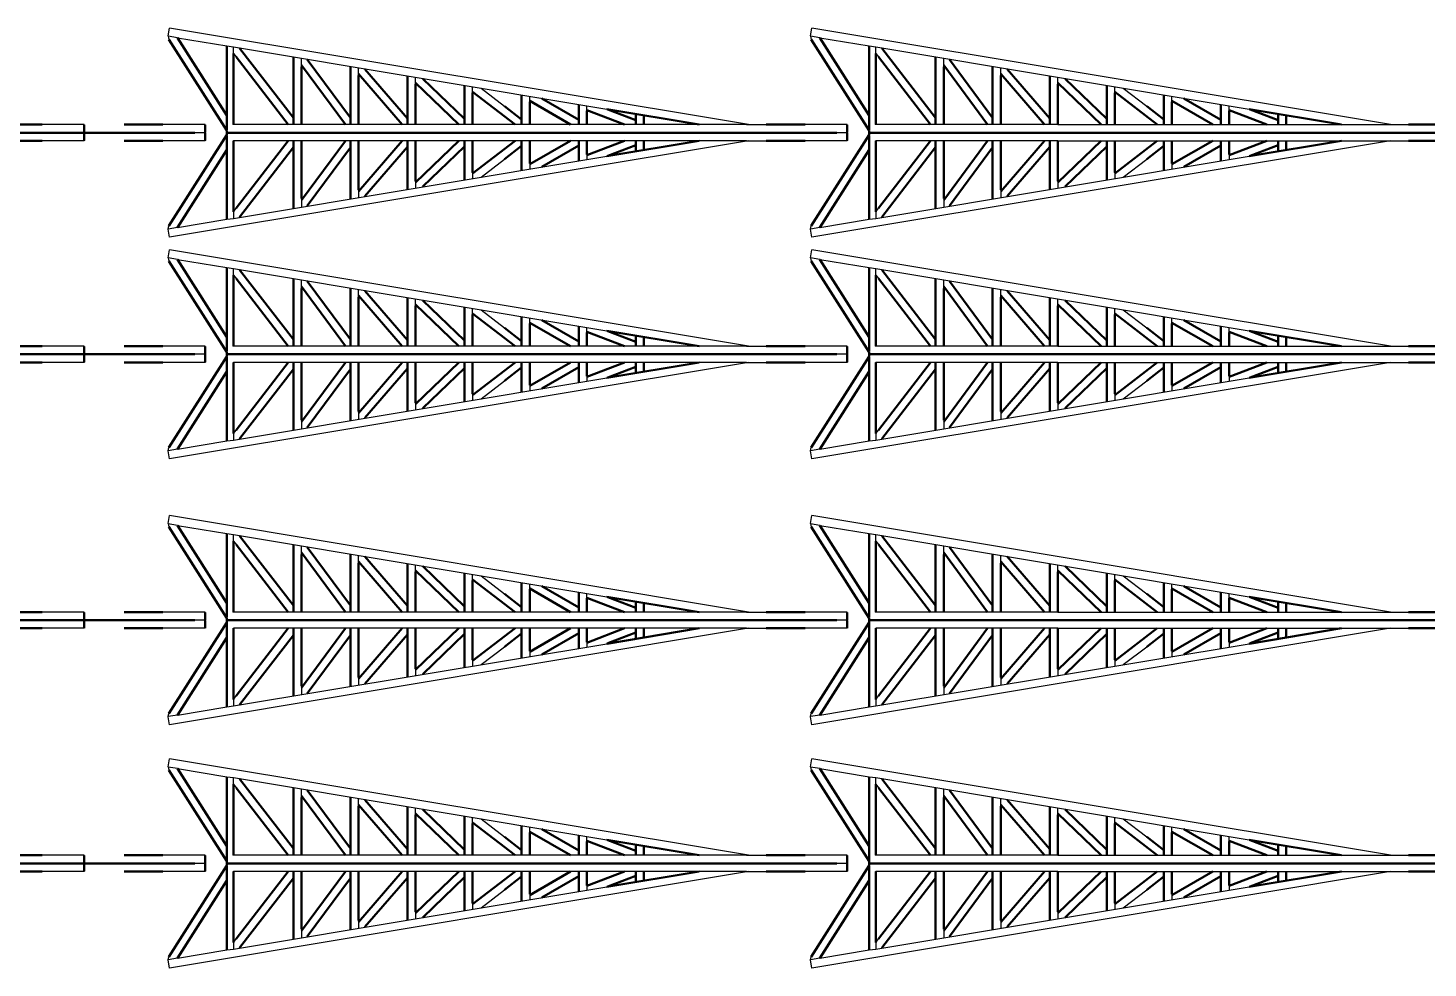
# Model space of a CAD drawing. Header units: centimetres. Extents: x 87 to 195, y 102 to 162.
# Drawn here: x 134.23 to 146.09, y 124.69 to 132.65 of the extents above; entities that cross this region are included whole.
import ezdxf

# ---------------------------------------------------------------- set-up
doc = ezdxf.new("R2010")
doc.units = ezdxf.units.CM

msp = doc.modelspace()

# ---------------------------------------------------------------- linework, layer by layer
for p, q in [((135.418, 132.585), (135.429, 132.652)), ((140.333, 131.835), (135.429, 132.652)), ((140.859, 132.585), (140.871, 132.652)), ((145.775, 131.835), (140.871, 132.652)), ((135.418, 132.583), (135.418, 132.583)), ((135.418, 132.583), (135.424, 132.556)), ((135.497, 132.57), (135.418, 132.583)), ((135.497, 132.57), (135.914, 132.5)), ((135.914, 132.5), (135.971, 132.492)), ((140.86, 132.583), (140.86, 132.583)), ((140.86, 132.583), (140.866, 132.556)), ((140.939, 132.57), (140.86, 132.583)), ((140.939, 132.57), (141.356, 132.5)), ((141.356, 132.5), (141.413, 132.492)), ((135.971, 132.437), (135.971, 132.492)), ((135.971, 132.492), (139.134, 131.965)), ((135.971, 132.437), (135.994, 132.407)), ((136.021, 132.484), (136.023, 132.482)), ((136.478, 132.406), (136.478, 132.408)), ((136.546, 132.323), (136.546, 132.397)), ((136.595, 132.388), (136.596, 132.386)), ((141.413, 132.437), (141.413, 132.492)), ((141.413, 132.492), (144.576, 131.965)), ((141.413, 132.437), (141.436, 132.407)), ((141.463, 132.484), (141.465, 132.482)), ((141.919, 132.406), (141.919, 132.408)), ((141.988, 132.323), (141.988, 132.397)), ((142.036, 132.388), (142.038, 132.386)), ((136.961, 132.325), (136.961, 132.327)), ((137.03, 132.25), (137.03, 132.316)), ((137.083, 132.307), (137.085, 132.305)), ((142.403, 132.325), (142.403, 132.327)), ((142.471, 132.25), (142.471, 132.316)), ((142.524, 132.307), (142.526, 132.305)), ((137.445, 132.245), (137.445, 132.247)), ((137.513, 132.177), (137.513, 132.235)), ((137.573, 132.225), (137.575, 132.223)), ((137.928, 132.164), (137.928, 132.166)), ((137.997, 132.103), (137.997, 132.155)), ((138.069, 132.143), (138.267, 131.99)), ((142.886, 132.245), (142.886, 132.247)), ((142.955, 132.177), (142.955, 132.235)), ((143.015, 132.225), (143.017, 132.223)), ((143.37, 132.164), (143.37, 132.166)), ((143.439, 132.103), (143.439, 132.155)), ((143.51, 132.143), (143.709, 131.99)), ((138.412, 132.084), (138.412, 132.086)), ((138.481, 132.028), (138.481, 132.074)), ((138.577, 132.058), (138.582, 132.055)), ((143.854, 132.084), (143.854, 132.086)), ((143.922, 132.028), (143.922, 132.074)), ((144.019, 132.058), (144.023, 132.055)), ((138.896, 132.003), (138.896, 132.005)), ((138.964, 131.952), (138.964, 131.994)), ((139.134, 131.965), (139.143, 131.962)), ((144.337, 132.003), (144.337, 132.005)), ((144.406, 131.952), (144.406, 131.994)), ((144.576, 131.965), (144.585, 131.962)), ((134.707, 131.835), (134.35, 131.835)), ((134.707, 131.832), (134.707, 131.835)), ((135.73, 131.835), (135.373, 131.835)), ((135.73, 131.832), (135.73, 131.835)), ((135.914, 131.784), (135.914, 131.79)), ((135.971, 131.832), (135.971, 131.835)), ((137.388, 131.835), (135.971, 131.835)), ((137.4, 131.835), (137.388, 131.835)), ((140.316, 131.835), (137.4, 131.835)), ((137.513, 131.835), (137.511, 131.835)), ((140.316, 131.835), (140.485, 131.835)), ((141.171, 131.835), (140.814, 131.835)), ((141.171, 131.832), (141.171, 131.835)), ((141.356, 131.784), (141.356, 131.79)), ((141.413, 131.832), (141.413, 131.835)), ((142.83, 131.835), (141.413, 131.835)), ((142.841, 131.835), (142.83, 131.835)), ((142.952, 131.835), (142.841, 131.835)), ((142.955, 131.835), (142.952, 131.835)), ((142.955, 131.835), (145.758, 131.835)), ((145.758, 131.835), (145.927, 131.835)), ((134.707, 131.698), (134.35, 131.698)), ((134.707, 131.766), (134.619, 131.766)), ((134.707, 131.769), (134.707, 131.764)), ((134.707, 131.701), (134.707, 131.698)), ((135.73, 131.698), (135.373, 131.698)), ((140.333, 131.698), (135.429, 130.88)), ((135.73, 131.766), (135.642, 131.766)), ((135.73, 131.769), (135.73, 131.764)), ((135.73, 131.701), (135.73, 131.698)), ((135.914, 131.748), (135.914, 131.743)), ((135.971, 131.701), (135.971, 131.698)), ((137.388, 131.698), (135.971, 131.698)), ((137.4, 131.698), (137.388, 131.698)), ((140.316, 131.698), (137.4, 131.698)), ((137.513, 131.698), (137.511, 131.698)), ((140.316, 131.698), (140.485, 131.698)), ((141.171, 131.698), (140.814, 131.698)), ((145.775, 131.698), (140.871, 130.88)), ((141.171, 131.766), (141.083, 131.766)), ((141.171, 131.769), (141.171, 131.764)), ((141.171, 131.701), (141.171, 131.698)), ((141.356, 131.748), (141.356, 131.743)), ((141.413, 131.701), (141.413, 131.698)), ((142.83, 131.698), (141.413, 131.698)), ((142.841, 131.698), (142.83, 131.698)), ((142.952, 131.698), (142.841, 131.698)), ((142.955, 131.698), (142.952, 131.698)), ((142.955, 131.698), (145.758, 131.698)), ((145.758, 131.698), (145.927, 131.698)), ((135.971, 131.04), (139.134, 131.567)), ((138.964, 131.58), (138.964, 131.539)), ((139.134, 131.567), (139.143, 131.571)), ((141.413, 131.04), (144.576, 131.567)), ((144.406, 131.58), (144.406, 131.539)), ((144.576, 131.567), (144.585, 131.571)), ((137.997, 131.43), (137.997, 131.378)), ((138.069, 131.39), (138.267, 131.543)), ((138.412, 131.449), (138.412, 131.447)), ((138.481, 131.505), (138.481, 131.459)), ((138.577, 131.475), (138.582, 131.477)), ((138.896, 131.53), (138.896, 131.528)), ((143.439, 131.43), (143.439, 131.378)), ((143.51, 131.39), (143.709, 131.543)), ((143.854, 131.449), (143.854, 131.447)), ((143.922, 131.505), (143.922, 131.459)), ((144.019, 131.475), (144.023, 131.477)), ((144.337, 131.53), (144.337, 131.528)), ((137.513, 131.356), (137.513, 131.297)), ((137.573, 131.307), (137.575, 131.31)), ((137.928, 131.368), (137.928, 131.366)), ((142.955, 131.356), (142.955, 131.297)), ((143.015, 131.307), (143.017, 131.31)), ((143.37, 131.368), (143.37, 131.366)), ((136.546, 131.209), (136.546, 131.136)), ((136.961, 131.207), (136.961, 131.205)), ((137.03, 131.282), (137.03, 131.217)), ((137.083, 131.226), (137.085, 131.228)), ((137.445, 131.288), (137.445, 131.286)), ((141.988, 131.209), (141.988, 131.136)), ((142.403, 131.207), (142.403, 131.205)), ((142.471, 131.282), (142.471, 131.217)), ((142.524, 131.226), (142.526, 131.228)), ((142.886, 131.288), (142.886, 131.286)), ((135.971, 131.096), (135.994, 131.126)), ((135.971, 131.096), (135.971, 131.04)), ((136.478, 131.127), (136.478, 131.125)), ((136.595, 131.144), (136.596, 131.146)), ((141.413, 131.096), (141.436, 131.126)), ((141.413, 131.096), (141.413, 131.04)), ((141.919, 131.127), (141.919, 131.125)), ((142.036, 131.144), (142.038, 131.146)), ((135.418, 130.95), (135.424, 130.977)), ((135.497, 130.963), (135.418, 130.95)), ((135.497, 130.963), (135.914, 131.033)), ((135.914, 131.033), (135.971, 131.04)), ((136.021, 131.049), (136.023, 131.051)), ((140.86, 130.95), (140.866, 130.977)), ((140.939, 130.963), (140.86, 130.95)), ((140.939, 130.963), (141.356, 131.033)), ((141.356, 131.033), (141.413, 131.04)), ((141.463, 131.049), (141.465, 131.051)), ((135.418, 130.95), (135.418, 130.95)), ((135.429, 130.88), (135.418, 130.948)), ((140.871, 130.88), (140.859, 130.948)), ((140.86, 130.95), (140.86, 130.95)), ((135.418, 130.707), (135.429, 130.775)), ((140.333, 129.958), (135.429, 130.775)), ((140.859, 130.707), (140.871, 130.775)), ((145.775, 129.958), (140.871, 130.775)), ((135.418, 130.705), (135.418, 130.705)), ((135.418, 130.705), (135.424, 130.679)), ((135.497, 130.692), (135.418, 130.705)), ((135.497, 130.692), (135.914, 130.623)), ((135.914, 130.623), (135.971, 130.615)), ((135.971, 130.559), (135.971, 130.615)), ((135.971, 130.615), (139.134, 130.088)), ((136.021, 130.607), (136.023, 130.605)), ((140.86, 130.705), (140.86, 130.705)), ((140.86, 130.705), (140.866, 130.679)), ((140.939, 130.692), (140.86, 130.705)), ((140.939, 130.692), (141.356, 130.623)), ((141.356, 130.623), (141.413, 130.615)), ((141.413, 130.559), (141.413, 130.615)), ((141.413, 130.615), (144.576, 130.088)), ((141.463, 130.607), (141.465, 130.605)), ((135.971, 130.559), (135.994, 130.53)), ((136.478, 130.529), (136.478, 130.531)), ((136.546, 130.446), (136.546, 130.519)), ((136.595, 130.511), (136.596, 130.509)), ((141.413, 130.559), (141.436, 130.53)), ((141.919, 130.529), (141.919, 130.531)), ((141.988, 130.446), (141.988, 130.519)), ((142.036, 130.511), (142.038, 130.509)), ((136.961, 130.448), (136.961, 130.45)), ((137.03, 130.373), (137.03, 130.439)), ((137.083, 130.43), (137.085, 130.428)), ((137.445, 130.368), (137.445, 130.37)), ((142.403, 130.448), (142.403, 130.45)), ((142.471, 130.373), (142.471, 130.439)), ((142.524, 130.43), (142.526, 130.428)), ((142.886, 130.368), (142.886, 130.37)), ((137.513, 130.299), (137.513, 130.358)), ((137.573, 130.348), (137.575, 130.346)), ((137.928, 130.287), (137.928, 130.289)), ((137.997, 130.225), (137.997, 130.278)), ((138.069, 130.266), (138.267, 130.113)), ((142.955, 130.299), (142.955, 130.358)), ((143.015, 130.348), (143.017, 130.346)), ((143.37, 130.287), (143.37, 130.289)), ((143.439, 130.225), (143.439, 130.278)), ((143.51, 130.266), (143.709, 130.113)), ((138.412, 130.206), (138.412, 130.208)), ((138.481, 130.151), (138.481, 130.197)), ((138.577, 130.181), (138.582, 130.178)), ((138.896, 130.126), (138.896, 130.128)), ((143.854, 130.206), (143.854, 130.208)), ((143.922, 130.151), (143.922, 130.197)), ((144.019, 130.181), (144.023, 130.178)), ((144.337, 130.126), (144.337, 130.128)), ((138.964, 130.075), (138.964, 130.116)), ((139.134, 130.088), (139.143, 130.085)), ((144.406, 130.075), (144.406, 130.116)), ((144.576, 130.088), (144.585, 130.085)), ((134.707, 129.958), (134.35, 129.958)), ((134.707, 129.889), (134.619, 129.889)), ((134.707, 129.955), (134.707, 129.958)), ((134.707, 129.892), (134.707, 129.886)), ((135.73, 129.958), (135.373, 129.958)), ((135.73, 129.889), (135.642, 129.889)), ((135.73, 129.955), (135.73, 129.958)), ((135.73, 129.892), (135.73, 129.886)), ((135.914, 129.907), (135.914, 129.912)), ((135.971, 129.955), (135.971, 129.958)), ((137.388, 129.958), (135.971, 129.958)), ((137.4, 129.958), (137.388, 129.958)), ((140.316, 129.958), (137.4, 129.958)), ((137.513, 129.958), (137.511, 129.958)), ((140.316, 129.958), (140.485, 129.958)), ((141.171, 129.958), (140.814, 129.958)), ((141.171, 129.889), (141.083, 129.889)), ((141.171, 129.955), (141.171, 129.958)), ((141.171, 129.892), (141.171, 129.886)), ((141.356, 129.907), (141.356, 129.912)), ((141.413, 129.955), (141.413, 129.958)), ((142.83, 129.958), (141.413, 129.958)), ((142.841, 129.958), (142.83, 129.958)), ((142.952, 129.958), (142.841, 129.958)), ((142.955, 129.958), (142.952, 129.958)), ((142.955, 129.958), (145.758, 129.958)), ((145.758, 129.958), (145.927, 129.958)), ((134.707, 129.821), (134.35, 129.821)), ((134.707, 129.823), (134.707, 129.821)), ((135.73, 129.821), (135.373, 129.821)), ((140.333, 129.821), (135.429, 129.003)), ((135.73, 129.823), (135.73, 129.821)), ((135.914, 129.871), (135.914, 129.866)), ((135.971, 129.823), (135.971, 129.821)), ((137.388, 129.821), (135.971, 129.821)), ((137.4, 129.821), (137.388, 129.821)), ((140.316, 129.821), (137.4, 129.821)), ((137.513, 129.821), (137.511, 129.821)), ((140.316, 129.821), (140.485, 129.821)), ((141.171, 129.821), (140.814, 129.821)), ((145.775, 129.821), (140.871, 129.003)), ((141.171, 129.823), (141.171, 129.821)), ((141.356, 129.871), (141.356, 129.866)), ((141.413, 129.823), (141.413, 129.821)), ((142.83, 129.821), (141.413, 129.821)), ((142.841, 129.821), (142.83, 129.821)), ((142.952, 129.821), (142.841, 129.821)), ((142.955, 129.821), (142.952, 129.821)), ((142.955, 129.821), (145.758, 129.821)), ((145.758, 129.821), (145.927, 129.821)), ((135.971, 129.163), (139.134, 129.69)), ((138.069, 129.513), (138.267, 129.665)), ((138.896, 129.652), (138.896, 129.65)), ((138.964, 129.703), (138.964, 129.662)), ((139.134, 129.69), (139.143, 129.694)), ((141.413, 129.163), (144.576, 129.69)), ((143.51, 129.513), (143.709, 129.665)), ((144.337, 129.652), (144.337, 129.65)), ((144.406, 129.703), (144.406, 129.662)), ((144.576, 129.69), (144.585, 129.694)), ((137.997, 129.553), (137.997, 129.501)), ((138.412, 129.572), (138.412, 129.57)), ((138.481, 129.627), (138.481, 129.581)), ((138.577, 129.597), (138.582, 129.6)), ((143.439, 129.553), (143.439, 129.501)), ((143.854, 129.572), (143.854, 129.57)), ((143.922, 129.627), (143.922, 129.581)), ((144.019, 129.597), (144.023, 129.6)), ((137.445, 129.411), (137.445, 129.409)), ((137.513, 129.479), (137.513, 129.42)), ((137.573, 129.43), (137.575, 129.432)), ((137.928, 129.491), (137.928, 129.489)), ((142.886, 129.411), (142.886, 129.409)), ((142.955, 129.479), (142.955, 129.42)), ((143.015, 129.43), (143.017, 129.432)), ((143.37, 129.491), (143.37, 129.489)), ((136.546, 129.332), (136.546, 129.259)), ((136.961, 129.33), (136.961, 129.328)), ((137.03, 129.405), (137.03, 129.339)), ((137.083, 129.348), (137.085, 129.351)), ((141.988, 129.332), (141.988, 129.259)), ((142.403, 129.33), (142.403, 129.328)), ((142.471, 129.405), (142.471, 129.339)), ((142.524, 129.348), (142.526, 129.351)), ((135.971, 129.219), (135.994, 129.248)), ((135.971, 129.219), (135.971, 129.163)), ((136.021, 129.171), (136.023, 129.174)), ((136.478, 129.249), (136.478, 129.247)), ((136.595, 129.267), (136.596, 129.269)), ((141.413, 129.219), (141.436, 129.248)), ((141.413, 129.219), (141.413, 129.163)), ((141.463, 129.171), (141.465, 129.174)), ((141.919, 129.249), (141.919, 129.247)), ((142.036, 129.267), (142.038, 129.269)), ((135.418, 129.071), (135.424, 129.099)), ((135.497, 129.086), (135.418, 129.073)), ((135.418, 129.073), (135.418, 129.073)), ((135.429, 129.003), (135.418, 129.071)), ((135.497, 129.086), (135.914, 129.155)), ((135.914, 129.155), (135.971, 129.163)), ((140.859, 129.071), (140.866, 129.099)), ((140.871, 129.003), (140.859, 129.071)), ((140.939, 129.086), (140.86, 129.073)), ((140.86, 129.073), (140.86, 129.073)), ((140.939, 129.086), (141.356, 129.155)), ((141.356, 129.155), (141.413, 129.163)), ((135.418, 128.455), (135.429, 128.523)), ((140.333, 127.706), (135.429, 128.523)), ((140.859, 128.455), (140.871, 128.523)), ((145.775, 127.706), (140.871, 128.523)), ((135.418, 128.455), (135.424, 128.427)), ((135.418, 128.453), (135.418, 128.453)), ((135.497, 128.44), (135.418, 128.453)), ((135.497, 128.44), (135.914, 128.371)), ((135.914, 128.371), (135.971, 128.363)), ((135.971, 128.307), (135.971, 128.363)), ((135.971, 128.363), (139.134, 127.836)), ((136.021, 128.355), (136.023, 128.353)), ((140.859, 128.455), (140.866, 128.427)), ((140.86, 128.453), (140.86, 128.453)), ((140.939, 128.44), (140.86, 128.453)), ((140.939, 128.44), (141.356, 128.371)), ((141.356, 128.371), (141.413, 128.363)), ((141.413, 128.307), (141.413, 128.363)), ((141.413, 128.363), (144.576, 127.836)), ((141.463, 128.355), (141.465, 128.353)), ((135.971, 128.307), (135.994, 128.278)), ((136.478, 128.277), (136.478, 128.279)), ((136.546, 128.194), (136.546, 128.267)), ((136.595, 128.259), (136.596, 128.257)), ((141.413, 128.307), (141.436, 128.278)), ((141.919, 128.277), (141.919, 128.279)), ((141.988, 128.194), (141.988, 128.267)), ((142.036, 128.259), (142.038, 128.257)), ((136.961, 128.196), (136.961, 128.198)), ((137.03, 128.121), (137.03, 128.187)), ((137.083, 128.178), (137.085, 128.176)), ((137.445, 128.116), (137.445, 128.118)), ((137.513, 128.047), (137.513, 128.106)), ((142.403, 128.196), (142.403, 128.198)), ((142.471, 128.121), (142.471, 128.187)), ((142.524, 128.178), (142.526, 128.176)), ((142.886, 128.116), (142.886, 128.118)), ((142.955, 128.047), (142.955, 128.106)), ((137.573, 128.096), (137.575, 128.094)), ((137.928, 128.035), (137.928, 128.037)), ((137.997, 127.973), (137.997, 128.025)), ((138.069, 128.014), (138.267, 127.861)), ((143.015, 128.096), (143.017, 128.094)), ((143.37, 128.035), (143.37, 128.037)), ((143.439, 127.973), (143.439, 128.025)), ((143.51, 128.014), (143.709, 127.861)), ((138.412, 127.954), (138.412, 127.956)), ((138.481, 127.899), (138.481, 127.945)), ((138.577, 127.929), (138.582, 127.926)), ((138.896, 127.874), (138.896, 127.876)), ((143.854, 127.954), (143.854, 127.956)), ((143.922, 127.899), (143.922, 127.945)), ((144.019, 127.929), (144.023, 127.926)), ((144.337, 127.874), (144.337, 127.876)), ((138.964, 127.823), (138.964, 127.864)), ((139.134, 127.836), (139.143, 127.833)), ((144.406, 127.823), (144.406, 127.864)), ((144.576, 127.836), (144.585, 127.833)), ((134.707, 127.706), (134.35, 127.706)), ((134.707, 127.637), (134.619, 127.637)), ((134.707, 127.703), (134.707, 127.706)), ((134.707, 127.64), (134.707, 127.634)), ((135.73, 127.706), (135.373, 127.706)), ((135.73, 127.637), (135.642, 127.637)), ((135.73, 127.703), (135.73, 127.706)), ((135.73, 127.64), (135.73, 127.634)), ((135.914, 127.655), (135.914, 127.66)), ((135.971, 127.703), (135.971, 127.706)), ((137.388, 127.706), (135.971, 127.706)), ((137.4, 127.706), (137.388, 127.706)), ((140.316, 127.706), (137.4, 127.706)), ((137.513, 127.706), (137.511, 127.706)), ((140.316, 127.706), (140.485, 127.706)), ((141.171, 127.706), (140.814, 127.706)), ((141.171, 127.637), (141.083, 127.637)), ((141.171, 127.703), (141.171, 127.706)), ((141.171, 127.64), (141.171, 127.634)), ((141.356, 127.655), (141.356, 127.66)), ((141.413, 127.703), (141.413, 127.706)), ((142.83, 127.706), (141.413, 127.706)), ((142.841, 127.706), (142.83, 127.706)), ((142.952, 127.706), (142.841, 127.706)), ((142.955, 127.706), (142.952, 127.706)), ((142.955, 127.706), (145.758, 127.706)), ((145.758, 127.706), (145.927, 127.706)), ((134.707, 127.569), (134.35, 127.569)), ((134.707, 127.571), (134.707, 127.569)), ((135.73, 127.569), (135.373, 127.569)), ((140.333, 127.569), (135.429, 126.751)), ((135.73, 127.571), (135.73, 127.569)), ((135.914, 127.619), (135.914, 127.614)), ((135.971, 127.571), (135.971, 127.569)), ((137.388, 127.569), (135.971, 127.569)), ((137.4, 127.569), (137.388, 127.569)), ((140.316, 127.569), (137.4, 127.569)), ((137.513, 127.569), (137.511, 127.569)), ((140.316, 127.569), (140.485, 127.569)), ((141.171, 127.569), (140.814, 127.569)), ((145.775, 127.569), (140.871, 126.751)), ((141.171, 127.571), (141.171, 127.569)), ((141.356, 127.619), (141.356, 127.614)), ((141.413, 127.571), (141.413, 127.569)), ((142.83, 127.569), (141.413, 127.569)), ((142.841, 127.569), (142.83, 127.569)), ((142.952, 127.569), (142.841, 127.569)), ((142.955, 127.569), (142.952, 127.569)), ((142.955, 127.569), (145.758, 127.569)), ((145.758, 127.569), (145.927, 127.569)), ((135.971, 126.911), (139.134, 127.438)), ((138.069, 127.261), (138.267, 127.413)), ((138.896, 127.4), (138.896, 127.398)), ((138.964, 127.451), (138.964, 127.41)), ((139.134, 127.438), (139.143, 127.442)), ((141.413, 126.911), (144.576, 127.438)), ((143.51, 127.261), (143.709, 127.413)), ((144.337, 127.4), (144.337, 127.398)), ((144.406, 127.451), (144.406, 127.41)), ((144.576, 127.438), (144.585, 127.442)), ((137.997, 127.301), (137.997, 127.249)), ((138.412, 127.32), (138.412, 127.318)), ((138.481, 127.375), (138.481, 127.329)), ((138.577, 127.345), (138.582, 127.348)), ((143.439, 127.301), (143.439, 127.249)), ((143.854, 127.32), (143.854, 127.318)), ((143.922, 127.375), (143.922, 127.329)), ((144.019, 127.345), (144.023, 127.348)), ((137.445, 127.159), (137.445, 127.157)), ((137.513, 127.227), (137.513, 127.168)), ((137.573, 127.178), (137.575, 127.18)), ((137.928, 127.239), (137.928, 127.237)), ((142.886, 127.159), (142.886, 127.157)), ((142.955, 127.227), (142.955, 127.168)), ((143.015, 127.178), (143.017, 127.18)), ((143.37, 127.239), (143.37, 127.237)), ((136.546, 127.08), (136.546, 127.007)), ((136.961, 127.078), (136.961, 127.076)), ((137.03, 127.153), (137.03, 127.087)), ((137.083, 127.096), (137.085, 127.099)), ((141.988, 127.08), (141.988, 127.007)), ((142.403, 127.078), (142.403, 127.076)), ((142.471, 127.153), (142.471, 127.087)), ((142.524, 127.096), (142.526, 127.099)), ((135.971, 126.967), (135.994, 126.996)), ((135.971, 126.967), (135.971, 126.911)), ((136.021, 126.919), (136.023, 126.922)), ((136.478, 126.997), (136.478, 126.995)), ((136.595, 127.015), (136.596, 127.017)), ((141.413, 126.967), (141.436, 126.996)), ((141.413, 126.967), (141.413, 126.911)), ((141.463, 126.919), (141.465, 126.922)), ((141.919, 126.997), (141.919, 126.995)), ((142.036, 127.015), (142.038, 127.017)), ((135.418, 126.821), (135.424, 126.847)), ((135.497, 126.834), (135.418, 126.821)), ((135.418, 126.821), (135.418, 126.821)), ((135.429, 126.751), (135.418, 126.819)), ((135.497, 126.834), (135.914, 126.903)), ((135.914, 126.903), (135.971, 126.911)), ((140.871, 126.751), (140.859, 126.819)), ((140.86, 126.821), (140.866, 126.847)), ((140.939, 126.834), (140.86, 126.821)), ((140.86, 126.821), (140.86, 126.821)), ((140.939, 126.834), (141.356, 126.903)), ((141.356, 126.903), (141.413, 126.911)), ((135.418, 126.397), (135.429, 126.464)), ((140.333, 125.647), (135.429, 126.464)), ((140.859, 126.397), (140.871, 126.464)), ((145.775, 125.647), (140.871, 126.464)), ((135.418, 126.397), (135.424, 126.368)), ((135.418, 126.395), (135.418, 126.394)), ((135.497, 126.381), (135.418, 126.394)), ((135.497, 126.381), (135.914, 126.312)), ((140.859, 126.397), (140.866, 126.368)), ((140.86, 126.395), (140.86, 126.394)), ((140.939, 126.381), (140.86, 126.394)), ((140.939, 126.381), (141.356, 126.312)), ((135.914, 126.312), (135.971, 126.304)), ((135.971, 126.249), (135.971, 126.304)), ((135.971, 126.304), (139.134, 125.777)), ((135.971, 126.249), (135.994, 126.219)), ((136.021, 126.296), (136.023, 126.294)), ((136.478, 126.218), (136.478, 126.22)), ((136.546, 126.135), (136.546, 126.208)), ((141.356, 126.312), (141.413, 126.304)), ((141.413, 126.249), (141.413, 126.304)), ((141.413, 126.304), (144.576, 125.777)), ((141.413, 126.249), (141.436, 126.219)), ((141.463, 126.296), (141.465, 126.294)), ((141.919, 126.218), (141.919, 126.22)), ((141.988, 126.135), (141.988, 126.208)), ((136.595, 126.2), (136.596, 126.198)), ((136.961, 126.137), (136.961, 126.139)), ((137.03, 126.062), (137.03, 126.128)), ((137.083, 126.119), (137.085, 126.117)), ((142.036, 126.2), (142.038, 126.198)), ((142.403, 126.137), (142.403, 126.139)), ((142.471, 126.062), (142.471, 126.128)), ((142.524, 126.119), (142.526, 126.117)), ((137.445, 126.057), (137.445, 126.059)), ((137.513, 125.989), (137.513, 126.047)), ((137.573, 126.037), (137.575, 126.035)), ((137.928, 125.976), (137.928, 125.978)), ((142.886, 126.057), (142.886, 126.059)), ((142.955, 125.989), (142.955, 126.047)), ((143.015, 126.037), (143.017, 126.035)), ((143.37, 125.976), (143.37, 125.978)), ((137.997, 125.915), (137.997, 125.967)), ((138.069, 125.955), (138.267, 125.802)), ((138.412, 125.896), (138.412, 125.897)), ((138.481, 125.84), (138.481, 125.886)), ((138.577, 125.87), (138.582, 125.867)), ((143.439, 125.915), (143.439, 125.967)), ((143.51, 125.955), (143.709, 125.802)), ((143.854, 125.896), (143.854, 125.897)), ((143.922, 125.84), (143.922, 125.886)), ((144.019, 125.87), (144.023, 125.867)), ((138.896, 125.815), (138.896, 125.817)), ((138.964, 125.764), (138.964, 125.805)), ((139.134, 125.777), (139.143, 125.774)), ((144.337, 125.815), (144.337, 125.817)), ((144.406, 125.764), (144.406, 125.805)), ((144.576, 125.777), (144.585, 125.774)), ((134.707, 125.647), (134.35, 125.647)), ((134.707, 125.644), (134.707, 125.647)), ((135.73, 125.647), (135.373, 125.647)), ((135.73, 125.644), (135.73, 125.647)), ((135.971, 125.644), (135.971, 125.647)), ((137.388, 125.647), (135.971, 125.647)), ((137.4, 125.647), (137.388, 125.647)), ((140.316, 125.647), (137.4, 125.647)), ((137.513, 125.647), (137.511, 125.647)), ((140.316, 125.647), (140.485, 125.647)), ((141.171, 125.647), (140.814, 125.647)), ((141.171, 125.644), (141.171, 125.647)), ((141.413, 125.644), (141.413, 125.647)), ((142.83, 125.647), (141.413, 125.647)), ((142.841, 125.647), (142.83, 125.647)), ((142.952, 125.647), (142.841, 125.647)), ((142.955, 125.647), (142.952, 125.647)), ((142.955, 125.647), (145.758, 125.647)), ((145.758, 125.647), (145.927, 125.647)), ((134.707, 125.51), (134.35, 125.51)), ((134.707, 125.578), (134.619, 125.578)), ((134.707, 125.581), (134.707, 125.575)), ((134.707, 125.512), (134.707, 125.51)), ((135.73, 125.51), (135.373, 125.51)), ((140.333, 125.51), (135.429, 124.692)), ((135.73, 125.578), (135.642, 125.578)), ((135.73, 125.581), (135.73, 125.575)), ((135.73, 125.512), (135.73, 125.51)), ((135.914, 125.596), (135.914, 125.601)), ((135.914, 125.56), (135.914, 125.555)), ((135.971, 125.512), (135.971, 125.51)), ((137.388, 125.51), (135.971, 125.51)), ((137.4, 125.51), (137.388, 125.51)), ((140.316, 125.51), (137.4, 125.51)), ((137.513, 125.51), (137.511, 125.51)), ((140.316, 125.51), (140.485, 125.51)), ((141.171, 125.51), (140.814, 125.51)), ((145.775, 125.51), (140.871, 124.692)), ((141.171, 125.578), (141.083, 125.578)), ((141.171, 125.581), (141.171, 125.575)), ((141.171, 125.512), (141.171, 125.51)), ((141.356, 125.596), (141.356, 125.601)), ((141.356, 125.56), (141.356, 125.555)), ((141.413, 125.512), (141.413, 125.51)), ((142.83, 125.51), (141.413, 125.51)), ((142.841, 125.51), (142.83, 125.51)), ((142.952, 125.51), (142.841, 125.51)), ((142.955, 125.51), (142.952, 125.51)), ((142.955, 125.51), (145.758, 125.51)), ((145.758, 125.51), (145.927, 125.51)), ((135.971, 124.852), (139.134, 125.379)), ((138.964, 125.392), (138.964, 125.351)), ((139.134, 125.379), (139.143, 125.383)), ((141.413, 124.852), (144.576, 125.379)), ((144.406, 125.392), (144.406, 125.351)), ((144.576, 125.379), (144.585, 125.383)), ((138.069, 125.202), (138.267, 125.355)), ((138.412, 125.261), (138.412, 125.259)), ((138.481, 125.317), (138.481, 125.27)), ((138.577, 125.286), (138.582, 125.289)), ((138.896, 125.341), (138.896, 125.34)), ((143.51, 125.202), (143.709, 125.355)), ((143.854, 125.261), (143.854, 125.259)), ((143.922, 125.317), (143.922, 125.27)), ((144.019, 125.286), (144.023, 125.289)), ((144.337, 125.341), (144.337, 125.34)), ((137.513, 125.168), (137.513, 125.109)), ((137.928, 125.18), (137.928, 125.178)), ((137.997, 125.242), (137.997, 125.19)), ((142.955, 125.168), (142.955, 125.109)), ((143.37, 125.18), (143.37, 125.178)), ((143.439, 125.242), (143.439, 125.19)), ((136.546, 125.021), (136.546, 124.948)), ((137.03, 125.094), (137.03, 125.029)), ((137.083, 125.037), (137.085, 125.04)), ((137.445, 125.1), (137.445, 125.098)), ((137.573, 125.119), (137.575, 125.121)), ((141.988, 125.021), (141.988, 124.948)), ((142.471, 125.094), (142.471, 125.029)), ((142.524, 125.037), (142.526, 125.04)), ((142.886, 125.1), (142.886, 125.098)), ((143.015, 125.119), (143.017, 125.121)), ((135.971, 124.908), (135.994, 124.938)), ((135.971, 124.908), (135.971, 124.852)), ((136.478, 124.939), (136.478, 124.937)), ((136.595, 124.956), (136.596, 124.958)), ((136.961, 125.019), (136.961, 125.017)), ((141.413, 124.908), (141.436, 124.938)), ((141.413, 124.908), (141.413, 124.852)), ((141.919, 124.939), (141.919, 124.937)), ((142.036, 124.956), (142.038, 124.958)), ((142.403, 125.019), (142.403, 125.017)), ((135.418, 124.762), (135.424, 124.788)), ((135.497, 124.775), (135.914, 124.845)), ((135.914, 124.845), (135.971, 124.852)), ((136.021, 124.861), (136.023, 124.863)), ((140.86, 124.762), (140.866, 124.788)), ((140.939, 124.775), (141.356, 124.845)), ((141.356, 124.845), (141.413, 124.852)), ((141.463, 124.861), (141.465, 124.863)), ((135.497, 124.775), (135.418, 124.762)), ((135.418, 124.762), (135.418, 124.762)), ((135.429, 124.692), (135.418, 124.76)), ((140.871, 124.692), (140.859, 124.76)), ((140.939, 124.775), (140.86, 124.762)), ((140.86, 124.762), (140.86, 124.762))]:
    msp.add_line(p, q)
at = {"lineweight": 50}
for p, q in [((135.424, 132.556), (135.914, 131.784)), ((135.497, 132.57), (135.914, 131.912)), ((135.914, 131.79), (135.914, 132.5)), ((140.866, 132.556), (141.356, 131.784)), ((140.939, 132.57), (141.356, 131.912)), ((141.356, 131.79), (141.356, 132.5)), ((135.971, 131.835), (135.971, 132.437)), ((135.994, 132.407), (136.434, 131.835)), ((136.023, 132.482), (136.478, 131.891)), ((136.478, 132.406), (136.478, 131.835)), ((136.596, 132.386), (136.961, 131.893)), ((141.413, 131.835), (141.413, 132.437)), ((141.436, 132.407), (141.876, 131.835)), ((141.465, 132.482), (141.919, 131.891)), ((141.919, 132.406), (141.919, 131.835)), ((142.038, 132.386), (142.403, 131.893)), ((136.546, 132.339), (136.919, 131.835)), ((136.546, 131.835), (136.546, 132.323)), ((136.961, 132.325), (136.961, 131.835)), ((137.03, 132.263), (137.4, 131.835)), ((137.085, 132.305), (137.445, 131.887)), ((141.988, 132.339), (142.36, 131.835)), ((141.988, 131.835), (141.988, 132.323)), ((142.403, 132.325), (142.403, 131.835)), ((142.471, 132.263), (142.841, 131.835)), ((142.526, 132.305), (142.886, 131.887)), ((137.03, 131.835), (137.03, 132.25)), ((137.445, 132.245), (137.445, 131.835)), ((137.513, 132.188), (137.879, 131.835)), ((137.513, 131.835), (137.513, 132.177)), ((137.575, 132.223), (137.928, 131.883)), ((137.928, 132.164), (137.928, 131.835)), ((142.471, 131.835), (142.471, 132.25)), ((142.886, 132.245), (142.886, 131.835)), ((142.955, 132.188), (143.321, 131.835)), ((142.955, 131.835), (142.955, 132.177)), ((143.017, 132.223), (143.37, 131.883)), ((143.37, 132.164), (143.37, 131.835)), ((137.997, 132.111), (138.356, 131.835)), ((137.997, 131.835), (137.997, 132.103)), ((138.412, 132.084), (138.412, 131.835)), ((138.481, 132.035), (138.827, 131.835)), ((138.481, 131.835), (138.481, 132.028)), ((138.582, 132.055), (138.896, 131.874)), ((143.439, 132.111), (143.797, 131.835)), ((143.439, 131.835), (143.439, 132.103)), ((143.854, 132.084), (143.854, 131.835)), ((143.922, 132.035), (144.269, 131.835)), ((143.922, 131.835), (143.922, 132.028)), ((144.023, 132.055), (144.337, 131.874)), ((138.267, 131.99), (138.412, 131.878)), ((138.896, 132.003), (138.896, 131.835)), ((138.964, 131.957), (139.283, 131.835)), ((138.964, 131.835), (138.964, 131.952)), ((139.134, 131.965), (139.916, 131.835)), ((139.143, 131.962), (139.379, 131.872)), ((139.379, 131.924), (139.379, 131.835)), ((139.448, 131.835), (139.448, 131.913)), ((143.709, 131.99), (143.854, 131.878)), ((144.337, 132.003), (144.337, 131.835)), ((144.406, 131.957), (144.725, 131.835)), ((144.406, 131.835), (144.406, 131.952)), ((144.576, 131.965), (145.358, 131.835)), ((144.585, 131.962), (144.821, 131.872)), ((144.821, 131.924), (144.821, 131.835)), ((144.889, 131.835), (144.889, 131.913)), ((134.022, 131.835), (134.35, 131.835)), ((134.707, 131.832), (134.707, 131.769)), ((135.044, 131.835), (135.373, 131.835)), ((135.73, 131.832), (135.73, 131.769)), ((135.914, 131.784), (135.914, 131.748)), ((140.485, 131.835), (140.814, 131.835)), ((141.171, 131.832), (141.171, 131.769)), ((141.356, 131.784), (141.356, 131.748)), ((145.927, 131.835), (146.256, 131.835)), ((129.45, 131.766), (135.642, 131.766)), ((134.022, 131.698), (134.35, 131.698)), ((134.707, 131.701), (134.707, 131.764)), ((135.044, 131.698), (135.373, 131.698)), ((135.424, 130.977), (135.914, 131.748)), ((135.73, 131.701), (135.73, 131.764)), ((135.914, 131.766), (141.083, 131.766)), ((135.914, 131.743), (135.914, 131.033)), ((135.971, 131.698), (135.971, 131.096)), ((135.994, 131.126), (136.434, 131.698)), ((136.478, 131.698), (136.478, 131.127)), ((136.546, 131.698), (136.546, 131.209)), ((136.546, 131.194), (136.919, 131.698)), ((136.961, 131.698), (136.961, 131.207)), ((137.03, 131.698), (137.03, 131.282)), ((137.03, 131.269), (137.4, 131.698)), ((137.445, 131.698), (137.445, 131.288)), ((137.513, 131.698), (137.513, 131.356)), ((137.513, 131.345), (137.879, 131.698)), ((137.928, 131.698), (137.928, 131.368)), ((137.997, 131.698), (137.997, 131.43)), ((137.997, 131.421), (138.356, 131.698)), ((138.412, 131.698), (138.412, 131.449)), ((138.481, 131.498), (138.827, 131.698)), ((138.481, 131.698), (138.481, 131.505)), ((138.896, 131.698), (138.896, 131.53)), ((138.964, 131.698), (138.964, 131.58)), ((138.964, 131.576), (139.283, 131.698)), ((139.134, 131.567), (139.916, 131.698)), ((139.379, 131.698), (139.379, 131.608)), ((139.448, 131.698), (139.448, 131.62)), ((140.485, 131.698), (140.814, 131.698)), ((140.866, 130.977), (141.356, 131.748)), ((141.171, 131.701), (141.171, 131.764)), ((141.356, 131.766), (146.525, 131.766)), ((141.356, 131.743), (141.356, 131.033)), ((141.413, 131.698), (141.413, 131.096)), ((141.436, 131.126), (141.876, 131.698)), ((141.919, 131.698), (141.919, 131.127)), ((141.988, 131.698), (141.988, 131.209)), ((141.988, 131.194), (142.36, 131.698)), ((142.403, 131.698), (142.403, 131.207)), ((142.471, 131.698), (142.471, 131.282)), ((142.471, 131.269), (142.841, 131.698)), ((142.886, 131.698), (142.886, 131.288)), ((142.955, 131.698), (142.955, 131.356)), ((142.955, 131.345), (143.321, 131.698)), ((143.37, 131.698), (143.37, 131.368)), ((143.439, 131.698), (143.439, 131.43)), ((143.439, 131.421), (143.797, 131.698)), ((143.854, 131.698), (143.854, 131.449)), ((143.922, 131.498), (144.269, 131.698)), ((143.922, 131.698), (143.922, 131.505)), ((144.337, 131.698), (144.337, 131.53)), ((144.406, 131.698), (144.406, 131.58)), ((144.406, 131.576), (144.725, 131.698)), ((144.576, 131.567), (145.358, 131.698)), ((144.821, 131.698), (144.821, 131.608)), ((144.889, 131.698), (144.889, 131.62)), ((145.927, 131.698), (146.256, 131.698)), ((135.497, 130.963), (135.914, 131.62)), ((136.023, 131.051), (136.478, 131.642)), ((136.596, 131.146), (136.961, 131.64)), ((137.085, 131.228), (137.445, 131.645)), ((137.575, 131.31), (137.928, 131.65)), ((138.267, 131.543), (138.412, 131.654)), ((138.582, 131.477), (138.896, 131.658)), ((139.143, 131.571), (139.379, 131.661)), ((140.939, 130.963), (141.356, 131.62)), ((141.465, 131.051), (141.919, 131.642)), ((142.038, 131.146), (142.403, 131.64)), ((142.526, 131.228), (142.886, 131.645)), ((143.017, 131.31), (143.37, 131.65)), ((143.709, 131.543), (143.854, 131.654)), ((144.023, 131.477), (144.337, 131.658)), ((144.585, 131.571), (144.821, 131.661)), ((135.424, 130.679), (135.914, 129.907)), ((135.497, 130.692), (135.914, 130.035)), ((135.914, 129.912), (135.914, 130.623)), ((136.023, 130.605), (136.478, 130.014)), ((140.866, 130.679), (141.356, 129.907)), ((140.939, 130.692), (141.356, 130.035)), ((141.356, 129.912), (141.356, 130.623)), ((141.465, 130.605), (141.919, 130.014)), ((135.971, 129.958), (135.971, 130.559)), ((135.994, 130.53), (136.434, 129.958)), ((136.478, 130.529), (136.478, 129.958)), ((136.596, 130.509), (136.961, 130.015)), ((141.413, 129.958), (141.413, 130.559)), ((141.436, 130.53), (141.876, 129.958)), ((141.919, 130.529), (141.919, 129.958)), ((142.038, 130.509), (142.403, 130.015)), ((136.546, 130.462), (136.919, 129.958)), ((136.546, 129.958), (136.546, 130.446)), ((136.961, 130.448), (136.961, 129.958)), ((137.03, 130.386), (137.4, 129.958)), ((137.03, 129.958), (137.03, 130.373)), ((137.085, 130.428), (137.445, 130.01)), ((137.445, 130.368), (137.445, 129.958)), ((141.988, 130.462), (142.36, 129.958)), ((141.988, 129.958), (141.988, 130.446)), ((142.403, 130.448), (142.403, 129.958)), ((142.471, 130.386), (142.841, 129.958)), ((142.471, 129.958), (142.471, 130.373)), ((142.526, 130.428), (142.886, 130.01)), ((142.886, 130.368), (142.886, 129.958)), ((137.513, 130.31), (137.879, 129.958)), ((137.513, 129.958), (137.513, 130.299)), ((137.575, 130.346), (137.928, 130.005)), ((137.928, 130.287), (137.928, 129.958)), ((142.955, 130.31), (143.321, 129.958)), ((142.955, 129.958), (142.955, 130.299)), ((143.017, 130.346), (143.37, 130.005)), ((143.37, 130.287), (143.37, 129.958)), ((137.997, 130.234), (138.356, 129.958)), ((137.997, 129.958), (137.997, 130.225)), ((138.412, 130.206), (138.412, 129.958)), ((138.481, 130.157), (138.827, 129.958)), ((138.481, 129.958), (138.481, 130.151)), ((138.582, 130.178), (138.896, 129.997)), ((138.896, 130.126), (138.896, 129.958)), ((143.439, 130.234), (143.797, 129.958)), ((143.439, 129.958), (143.439, 130.225)), ((143.854, 130.206), (143.854, 129.958)), ((143.922, 130.157), (144.269, 129.958)), ((143.922, 129.958), (143.922, 130.151)), ((144.023, 130.178), (144.337, 129.997)), ((144.337, 130.126), (144.337, 129.958)), ((138.267, 130.113), (138.412, 130.001)), ((138.964, 130.08), (139.283, 129.958)), ((138.964, 129.958), (138.964, 130.075)), ((139.134, 130.088), (139.916, 129.958)), ((139.143, 130.085), (139.379, 129.994)), ((139.379, 130.047), (139.379, 129.958)), ((139.448, 129.958), (139.448, 130.036)), ((143.709, 130.113), (143.854, 130.001)), ((144.406, 130.08), (144.725, 129.958)), ((144.406, 129.958), (144.406, 130.075)), ((144.576, 130.088), (145.358, 129.958)), ((144.585, 130.085), (144.821, 129.994)), ((144.821, 130.047), (144.821, 129.958)), ((144.889, 129.958), (144.889, 130.036)), ((129.45, 129.889), (135.642, 129.889)), ((134.022, 129.958), (134.35, 129.958)), ((134.707, 129.823), (134.707, 129.955)), ((135.044, 129.958), (135.373, 129.958)), ((135.73, 129.823), (135.73, 129.955)), ((135.914, 129.907), (135.914, 129.871)), ((135.914, 129.889), (141.083, 129.889)), ((140.485, 129.958), (140.814, 129.958)), ((141.171, 129.823), (141.171, 129.955)), ((141.356, 129.907), (141.356, 129.871)), ((141.356, 129.889), (146.525, 129.889)), ((145.927, 129.958), (146.256, 129.958)), ((134.022, 129.821), (134.35, 129.821)), ((135.044, 129.821), (135.373, 129.821)), ((135.424, 129.099), (135.914, 129.871)), ((135.914, 129.866), (135.914, 129.155)), ((135.971, 129.821), (135.971, 129.219)), ((135.994, 129.248), (136.434, 129.821)), ((136.478, 129.821), (136.478, 129.249)), ((136.546, 129.821), (136.546, 129.332)), ((136.546, 129.317), (136.919, 129.821)), ((136.961, 129.821), (136.961, 129.33)), ((137.03, 129.821), (137.03, 129.405)), ((137.03, 129.392), (137.4, 129.821)), ((137.085, 129.351), (137.445, 129.768)), ((137.445, 129.821), (137.445, 129.411)), ((137.513, 129.821), (137.513, 129.479)), ((137.513, 129.468), (137.879, 129.821)), ((137.575, 129.432), (137.928, 129.773)), ((137.928, 129.821), (137.928, 129.491)), ((137.997, 129.821), (137.997, 129.553)), ((137.997, 129.544), (138.356, 129.821)), ((138.267, 129.665), (138.412, 129.777)), ((138.412, 129.821), (138.412, 129.572)), ((138.481, 129.621), (138.827, 129.821)), ((138.481, 129.821), (138.481, 129.627)), ((138.582, 129.6), (138.896, 129.781)), ((138.896, 129.821), (138.896, 129.652)), ((138.964, 129.821), (138.964, 129.703)), ((138.964, 129.699), (139.283, 129.821)), ((139.134, 129.69), (139.916, 129.821)), ((139.143, 129.694), (139.379, 129.784)), ((139.379, 129.821), (139.379, 129.731)), ((139.448, 129.821), (139.448, 129.742)), ((140.485, 129.821), (140.814, 129.821)), ((140.866, 129.099), (141.356, 129.871)), ((141.356, 129.866), (141.356, 129.155)), ((141.413, 129.821), (141.413, 129.219)), ((141.436, 129.248), (141.876, 129.821)), ((141.919, 129.821), (141.919, 129.249)), ((141.988, 129.821), (141.988, 129.332)), ((141.988, 129.317), (142.36, 129.821)), ((142.403, 129.821), (142.403, 129.33)), ((142.471, 129.821), (142.471, 129.405)), ((142.471, 129.392), (142.841, 129.821)), ((142.526, 129.351), (142.886, 129.768)), ((142.886, 129.821), (142.886, 129.411)), ((142.955, 129.821), (142.955, 129.479)), ((142.955, 129.468), (143.321, 129.821)), ((143.017, 129.432), (143.37, 129.773)), ((143.37, 129.821), (143.37, 129.491)), ((143.439, 129.821), (143.439, 129.553)), ((143.439, 129.544), (143.797, 129.821)), ((143.709, 129.665), (143.854, 129.777)), ((143.854, 129.821), (143.854, 129.572)), ((143.922, 129.621), (144.269, 129.821)), ((143.922, 129.821), (143.922, 129.627)), ((144.023, 129.6), (144.337, 129.781)), ((144.337, 129.821), (144.337, 129.652)), ((144.406, 129.821), (144.406, 129.703)), ((144.406, 129.699), (144.725, 129.821)), ((144.576, 129.69), (145.358, 129.821)), ((144.585, 129.694), (144.821, 129.784)), ((144.821, 129.821), (144.821, 129.731)), ((144.889, 129.821), (144.889, 129.742)), ((145.927, 129.821), (146.256, 129.821)), ((135.497, 129.086), (135.914, 129.743)), ((136.023, 129.174), (136.478, 129.764)), ((136.596, 129.269), (136.961, 129.763)), ((140.939, 129.086), (141.356, 129.743)), ((141.465, 129.174), (141.919, 129.764)), ((142.038, 129.269), (142.403, 129.763)), ((135.424, 128.427), (135.914, 127.655)), ((135.497, 128.44), (135.914, 127.783)), ((135.914, 127.66), (135.914, 128.371)), ((136.023, 128.353), (136.478, 127.762)), ((140.866, 128.427), (141.356, 127.655)), ((140.939, 128.44), (141.356, 127.783)), ((141.356, 127.66), (141.356, 128.371)), ((141.465, 128.353), (141.919, 127.762)), ((135.971, 127.706), (135.971, 128.307)), ((135.994, 128.278), (136.434, 127.706)), ((136.478, 128.277), (136.478, 127.706)), ((136.596, 128.257), (136.961, 127.763)), ((141.413, 127.706), (141.413, 128.307)), ((141.436, 128.278), (141.876, 127.706)), ((141.919, 128.277), (141.919, 127.706)), ((142.038, 128.257), (142.403, 127.763)), ((136.546, 128.21), (136.919, 127.706)), ((136.546, 127.706), (136.546, 128.194)), ((136.961, 128.196), (136.961, 127.706)), ((137.03, 128.134), (137.4, 127.706)), ((137.03, 127.706), (137.03, 128.121)), ((137.085, 128.176), (137.445, 127.758)), ((137.445, 128.116), (137.445, 127.706)), ((141.988, 128.21), (142.36, 127.706)), ((141.988, 127.706), (141.988, 128.194)), ((142.403, 128.196), (142.403, 127.706)), ((142.471, 128.134), (142.841, 127.706)), ((142.471, 127.706), (142.471, 128.121)), ((142.526, 128.176), (142.886, 127.758)), ((142.886, 128.116), (142.886, 127.706)), ((137.513, 128.058), (137.879, 127.706)), ((137.513, 127.706), (137.513, 128.047)), ((137.575, 128.094), (137.928, 127.753)), ((137.928, 128.035), (137.928, 127.706)), ((142.955, 128.058), (143.321, 127.706)), ((142.955, 127.706), (142.955, 128.047)), ((143.017, 128.094), (143.37, 127.753)), ((143.37, 128.035), (143.37, 127.706)), ((137.997, 127.982), (138.356, 127.706)), ((137.997, 127.706), (137.997, 127.973)), ((138.412, 127.954), (138.412, 127.706)), ((138.481, 127.905), (138.827, 127.706)), ((138.481, 127.706), (138.481, 127.899)), ((138.582, 127.926), (138.896, 127.745)), ((138.896, 127.874), (138.896, 127.706)), ((143.439, 127.982), (143.797, 127.706)), ((143.439, 127.706), (143.439, 127.973)), ((143.854, 127.954), (143.854, 127.706)), ((143.922, 127.905), (144.269, 127.706)), ((143.922, 127.706), (143.922, 127.899)), ((144.023, 127.926), (144.337, 127.745)), ((144.337, 127.874), (144.337, 127.706)), ((138.267, 127.861), (138.412, 127.749)), ((138.964, 127.828), (139.283, 127.706)), ((138.964, 127.706), (138.964, 127.823)), ((139.134, 127.836), (139.916, 127.706)), ((139.143, 127.833), (139.379, 127.742)), ((139.379, 127.795), (139.379, 127.706)), ((139.448, 127.706), (139.448, 127.784)), ((143.709, 127.861), (143.854, 127.749)), ((144.406, 127.828), (144.725, 127.706)), ((144.406, 127.706), (144.406, 127.823)), ((144.576, 127.836), (145.358, 127.706)), ((144.585, 127.833), (144.821, 127.742)), ((144.821, 127.795), (144.821, 127.706)), ((144.889, 127.706), (144.889, 127.784)), ((129.45, 127.637), (135.642, 127.637)), ((134.022, 127.706), (134.35, 127.706)), ((134.707, 127.703), (134.707, 127.64)), ((134.707, 127.571), (134.707, 127.634)), ((135.044, 127.706), (135.373, 127.706)), ((135.73, 127.703), (135.73, 127.64)), ((135.73, 127.571), (135.73, 127.634)), ((135.914, 127.655), (135.914, 127.619)), ((135.914, 127.637), (141.083, 127.637)), ((140.485, 127.706), (140.814, 127.706)), ((141.171, 127.703), (141.171, 127.64)), ((141.171, 127.571), (141.171, 127.634)), ((141.356, 127.655), (141.356, 127.619)), ((141.356, 127.637), (146.525, 127.637)), ((145.927, 127.706), (146.256, 127.706)), ((134.022, 127.569), (134.35, 127.569)), ((135.044, 127.569), (135.373, 127.569)), ((135.424, 126.847), (135.914, 127.619)), ((135.914, 127.614), (135.914, 126.903)), ((135.971, 127.569), (135.971, 126.967)), ((135.994, 126.996), (136.434, 127.569)), ((136.023, 126.922), (136.478, 127.512)), ((136.478, 127.569), (136.478, 126.997)), ((136.546, 127.569), (136.546, 127.08)), ((136.546, 127.065), (136.919, 127.569)), ((136.961, 127.569), (136.961, 127.078)), ((137.03, 127.569), (137.03, 127.153)), ((137.03, 127.14), (137.4, 127.569)), ((137.085, 127.099), (137.445, 127.516)), ((137.445, 127.569), (137.445, 127.159)), ((137.513, 127.569), (137.513, 127.227)), ((137.513, 127.216), (137.879, 127.569)), ((137.575, 127.18), (137.928, 127.521)), ((137.928, 127.569), (137.928, 127.239)), ((137.997, 127.569), (137.997, 127.301)), ((137.997, 127.292), (138.356, 127.569)), ((138.267, 127.413), (138.412, 127.525)), ((138.412, 127.569), (138.412, 127.32)), ((138.481, 127.369), (138.827, 127.569)), ((138.481, 127.569), (138.481, 127.375)), ((138.582, 127.348), (138.896, 127.529)), ((138.896, 127.569), (138.896, 127.4)), ((138.964, 127.569), (138.964, 127.451)), ((138.964, 127.447), (139.283, 127.569)), ((139.134, 127.438), (139.916, 127.569)), ((139.143, 127.442), (139.379, 127.532)), ((139.379, 127.569), (139.379, 127.479)), ((139.448, 127.569), (139.448, 127.49)), ((140.485, 127.569), (140.814, 127.569)), ((140.866, 126.847), (141.356, 127.619)), ((141.356, 127.614), (141.356, 126.903)), ((141.413, 127.569), (141.413, 126.967)), ((141.436, 126.996), (141.876, 127.569)), ((141.465, 126.922), (141.919, 127.512)), ((141.919, 127.569), (141.919, 126.997)), ((141.988, 127.569), (141.988, 127.08)), ((141.988, 127.065), (142.36, 127.569)), ((142.403, 127.569), (142.403, 127.078)), ((142.471, 127.569), (142.471, 127.153)), ((142.471, 127.14), (142.841, 127.569)), ((142.526, 127.099), (142.886, 127.516)), ((142.886, 127.569), (142.886, 127.159)), ((142.955, 127.569), (142.955, 127.227)), ((142.955, 127.216), (143.321, 127.569)), ((143.017, 127.18), (143.37, 127.521)), ((143.37, 127.569), (143.37, 127.239)), ((143.439, 127.569), (143.439, 127.301)), ((143.439, 127.292), (143.797, 127.569)), ((143.709, 127.413), (143.854, 127.525)), ((143.854, 127.569), (143.854, 127.32)), ((143.922, 127.369), (144.269, 127.569)), ((143.922, 127.569), (143.922, 127.375)), ((144.023, 127.348), (144.337, 127.529)), ((144.337, 127.569), (144.337, 127.4)), ((144.406, 127.569), (144.406, 127.451)), ((144.406, 127.447), (144.725, 127.569)), ((144.576, 127.438), (145.358, 127.569)), ((144.585, 127.442), (144.821, 127.532)), ((144.821, 127.569), (144.821, 127.479)), ((144.889, 127.569), (144.889, 127.49)), ((145.927, 127.569), (146.256, 127.569)), ((135.497, 126.834), (135.914, 127.491)), ((136.596, 127.017), (136.961, 127.511)), ((140.939, 126.834), (141.356, 127.491)), ((142.038, 127.017), (142.403, 127.511)), ((135.424, 126.368), (135.914, 125.596)), ((135.497, 126.381), (135.914, 125.724)), ((140.866, 126.368), (141.356, 125.596)), ((140.939, 126.381), (141.356, 125.724)), ((135.914, 125.601), (135.914, 126.312)), ((135.971, 125.647), (135.971, 126.249)), ((135.994, 126.219), (136.434, 125.647)), ((136.023, 126.294), (136.478, 125.703)), ((136.478, 126.218), (136.478, 125.647)), ((141.356, 125.601), (141.356, 126.312)), ((141.413, 125.647), (141.413, 126.249)), ((141.436, 126.219), (141.876, 125.647)), ((141.465, 126.294), (141.919, 125.703)), ((141.919, 126.218), (141.919, 125.647)), ((136.546, 126.151), (136.919, 125.647)), ((136.546, 125.647), (136.546, 126.135)), ((136.596, 126.198), (136.961, 125.704)), ((136.961, 126.137), (136.961, 125.647)), ((137.085, 126.117), (137.445, 125.699)), ((141.988, 126.151), (142.36, 125.647)), ((141.988, 125.647), (141.988, 126.135)), ((142.038, 126.198), (142.403, 125.704)), ((142.403, 126.137), (142.403, 125.647)), ((142.526, 126.117), (142.886, 125.699)), ((137.03, 126.075), (137.4, 125.647)), ((137.03, 125.647), (137.03, 126.062)), ((137.445, 126.057), (137.445, 125.647)), ((137.513, 126), (137.879, 125.647)), ((137.513, 125.647), (137.513, 125.989)), ((137.575, 126.035), (137.928, 125.694)), ((137.928, 125.976), (137.928, 125.647)), ((142.471, 126.075), (142.841, 125.647)), ((142.471, 125.647), (142.471, 126.062)), ((142.886, 126.057), (142.886, 125.647)), ((142.955, 126), (143.321, 125.647)), ((142.955, 125.647), (142.955, 125.989)), ((143.017, 126.035), (143.37, 125.694)), ((143.37, 125.976), (143.37, 125.647)), ((137.997, 125.923), (138.356, 125.647)), ((137.997, 125.647), (137.997, 125.915)), ((138.412, 125.896), (138.412, 125.647)), ((138.582, 125.867), (138.896, 125.686)), ((143.439, 125.923), (143.797, 125.647)), ((143.439, 125.647), (143.439, 125.915)), ((143.854, 125.896), (143.854, 125.647)), ((144.023, 125.867), (144.337, 125.686)), ((138.267, 125.802), (138.412, 125.69)), ((138.481, 125.846), (138.827, 125.647)), ((138.481, 125.647), (138.481, 125.84)), ((138.896, 125.815), (138.896, 125.647)), ((138.964, 125.769), (139.283, 125.647)), ((138.964, 125.647), (138.964, 125.764)), ((139.134, 125.777), (139.916, 125.647)), ((139.143, 125.774), (139.379, 125.684)), ((139.379, 125.736), (139.379, 125.647)), ((143.709, 125.802), (143.854, 125.69)), ((143.922, 125.846), (144.269, 125.647)), ((143.922, 125.647), (143.922, 125.84)), ((144.337, 125.815), (144.337, 125.647)), ((144.406, 125.769), (144.725, 125.647)), ((144.406, 125.647), (144.406, 125.764)), ((144.576, 125.777), (145.358, 125.647)), ((144.585, 125.774), (144.821, 125.684)), ((144.821, 125.736), (144.821, 125.647)), ((134.022, 125.647), (134.35, 125.647)), ((134.707, 125.512), (134.707, 125.644)), ((135.044, 125.647), (135.373, 125.647)), ((135.73, 125.512), (135.73, 125.644)), ((139.448, 125.647), (139.448, 125.725)), ((140.485, 125.647), (140.814, 125.647)), ((141.171, 125.512), (141.171, 125.644)), ((144.889, 125.647), (144.889, 125.725)), ((145.927, 125.647), (146.256, 125.647)), ((129.45, 125.578), (135.642, 125.578)), ((134.022, 125.51), (134.35, 125.51)), ((135.044, 125.51), (135.373, 125.51)), ((135.424, 124.788), (135.914, 125.56)), ((135.914, 125.596), (135.914, 125.56)), ((135.914, 125.578), (141.083, 125.578)), ((135.914, 125.555), (135.914, 124.845)), ((135.971, 125.51), (135.971, 124.908)), ((135.994, 124.938), (136.434, 125.51)), ((136.478, 125.51), (136.478, 124.939)), ((136.546, 125.51), (136.546, 125.021)), ((136.546, 125.006), (136.919, 125.51)), ((136.961, 125.51), (136.961, 125.019)), ((137.03, 125.51), (137.03, 125.094)), ((137.03, 125.081), (137.4, 125.51)), ((137.445, 125.51), (137.445, 125.1)), ((137.513, 125.51), (137.513, 125.168)), ((137.513, 125.157), (137.879, 125.51)), ((137.928, 125.51), (137.928, 125.18)), ((137.997, 125.51), (137.997, 125.242)), ((137.997, 125.233), (138.356, 125.51)), ((138.412, 125.51), (138.412, 125.261)), ((138.481, 125.31), (138.827, 125.51)), ((138.481, 125.51), (138.481, 125.317)), ((138.896, 125.51), (138.896, 125.341)), ((138.964, 125.51), (138.964, 125.392)), ((138.964, 125.388), (139.283, 125.51)), ((139.134, 125.379), (139.916, 125.51)), ((139.379, 125.51), (139.379, 125.42)), ((139.448, 125.51), (139.448, 125.432)), ((140.485, 125.51), (140.814, 125.51)), ((140.866, 124.788), (141.356, 125.56)), ((141.356, 125.596), (141.356, 125.56)), ((141.356, 125.578), (146.525, 125.578)), ((141.356, 125.555), (141.356, 124.845)), ((141.413, 125.51), (141.413, 124.908)), ((141.436, 124.938), (141.876, 125.51)), ((141.919, 125.51), (141.919, 124.939)), ((141.988, 125.51), (141.988, 125.021)), ((141.988, 125.006), (142.36, 125.51)), ((142.403, 125.51), (142.403, 125.019)), ((142.471, 125.51), (142.471, 125.094)), ((142.471, 125.081), (142.841, 125.51)), ((142.886, 125.51), (142.886, 125.1)), ((142.955, 125.51), (142.955, 125.168)), ((142.955, 125.157), (143.321, 125.51)), ((143.37, 125.51), (143.37, 125.18)), ((143.439, 125.51), (143.439, 125.242)), ((143.439, 125.233), (143.797, 125.51)), ((143.854, 125.51), (143.854, 125.261)), ((143.922, 125.31), (144.269, 125.51)), ((143.922, 125.51), (143.922, 125.317)), ((144.337, 125.51), (144.337, 125.341)), ((144.406, 125.51), (144.406, 125.392)), ((144.406, 125.388), (144.725, 125.51)), ((144.576, 125.379), (145.358, 125.51)), ((144.821, 125.51), (144.821, 125.42)), ((144.889, 125.51), (144.889, 125.432)), ((145.927, 125.51), (146.256, 125.51)), ((135.497, 124.775), (135.914, 125.432)), ((136.023, 124.863), (136.478, 125.453)), ((136.596, 124.958), (136.961, 125.452)), ((137.085, 125.04), (137.445, 125.457)), ((137.575, 125.121), (137.928, 125.462)), ((138.267, 125.355), (138.412, 125.466)), ((138.582, 125.289), (138.896, 125.47)), ((139.143, 125.383), (139.379, 125.473)), ((140.939, 124.775), (141.356, 125.432)), ((141.465, 124.863), (141.919, 125.453)), ((142.038, 124.958), (142.403, 125.452)), ((142.526, 125.04), (142.886, 125.457)), ((143.017, 125.121), (143.37, 125.462)), ((143.709, 125.355), (143.854, 125.466)), ((144.023, 125.289), (144.337, 125.47)), ((144.585, 125.383), (144.821, 125.473))]:
    msp.add_line(p, q, dxfattribs=at)

doc.saveas('drawing.dxf')
